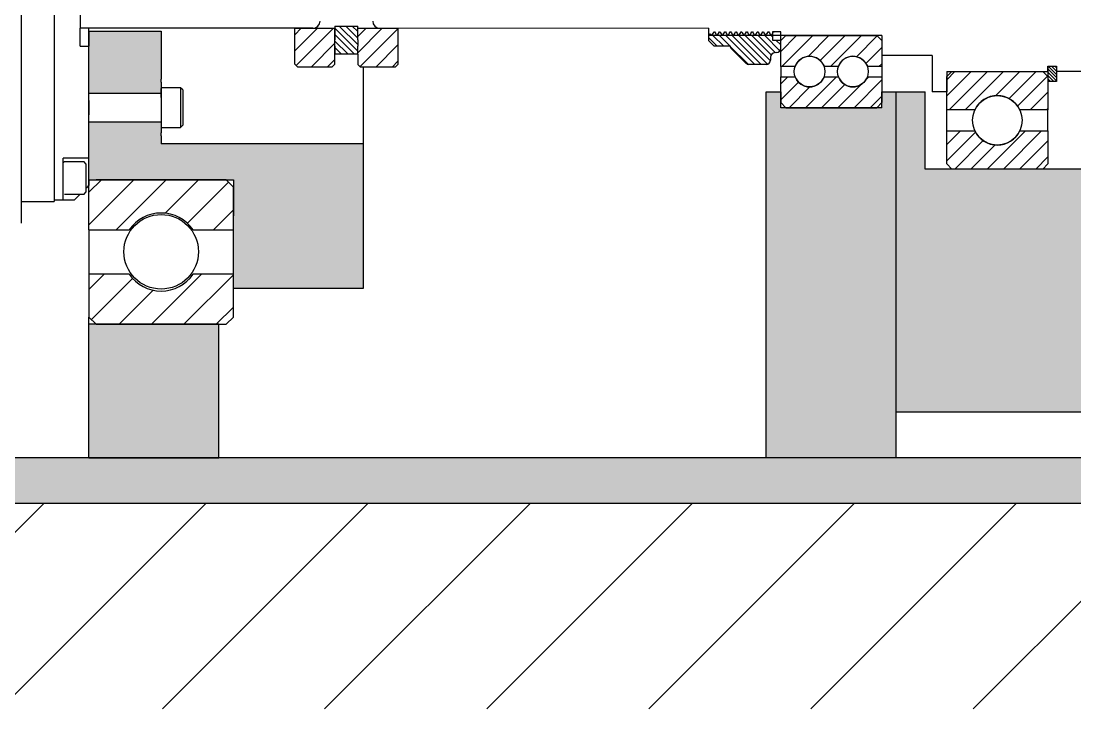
# Model space of a CAD drawing. Header units: inches. Extents: x 1.4 to 18.4, y 5.3 to 36.7.
# Drawn here: x 7.11 to 12.86, y 14.29 to 18.04 of the extents above; entities that cross this region are included whole.
import ezdxf

# ---------------------------------------------------------------- set-up
doc = ezdxf.new("R2010")
doc.units = ezdxf.units.IN
doc.header["$MEASUREMENT"] = 0
pattern_1 = [(45, (0, 12.63208), (-0.0883883, 0.0883883), [])]
pattern_2 = [(45, (-2e-15, -6.19245), (-0.04419417, 0.04419417), [])]

msp = doc.modelspace()

# ---------------------------------------------------------------- hatches: boundary and pattern name
at = {"true_color": 0x2776bb}
h = msp.add_hatch(color=152, dxfattribs=at)
h.dxf.hatch_style = 1
h.paths.add_polyline_path([(8.1918, 20.7997), (7.4831, 20.7997), (7.4831, 19.9331), (7.5221, 19.9331), (8.1918, 19.9335)])
h.paths.add_polyline_path([(8.9792, 19.343), (8.9792, 19.7367), (8.2705, 19.7367), (8.2705, 19.661), (8.2705, 19.343), (8.2705, 19.1855), (8.2705, 19.1461), (7.4831, 19.1461), (7.4831, 18.8308), (7.8768, 18.8308), (7.8768, 18.8862), (7.8768, 18.9063), (7.8768, 18.9493), (8.9792, 18.9493)])
h.paths.add_polyline_path([(7.8768, 18.5556), (7.8768, 18.5971), (7.8768, 18.6139), (7.8768, 18.6725), (7.4831, 18.6725), (7.4831, 18.5556), (7.4831, 18.4178), (7.4831, 18.3357), (7.8768, 18.3357)])
h.paths.add_polyline_path([(7.8768, 17.9881), (7.4831, 17.9881), (7.4831, 17.6513), (7.8768, 17.6513), (7.8768, 17.7066), (7.8768, 17.7099), (7.8768, 17.7267), (7.8768, 17.7682)])
h.paths.add_polyline_path([(11.8847, 17.658), (11.806, 17.658), (11.806, 17.5989), (11.806, 17.5713), (11.2548, 17.5713), (11.2548, 17.658), (11.176, 17.658), (11.176, 15.6619), (11.8847, 15.6619)])
h.paths.add_polyline_path([(13.1564, 17.2367), (12.0422, 17.2367), (12.0422, 17.658), (11.8847, 17.658), (11.8847, 15.9119), (13.1564, 15.9119)])
h.paths.add_polyline_path([(14.0781, 17.8025), (14.0781, 17.935), (13.9994, 17.935), (13.9994, 17.7743), (13.9994, 17.7244), (13.7814, 17.7244), (13.7814, 17.7034), (13.7814, 17.6619), (13.1564, 17.6619), (13.1564, 15.9119), (14.0781, 15.9119)])
h.paths.add_polyline_path([(14.9625, 17.6931), (14.9625, 17.8282), (14.0781, 17.8282), (14.0781, 16.5772), (14.0781, 15.9119), (14.7031, 15.9119), (14.7031, 16.9544), (14.9625, 16.9544)])
h.paths.add_polyline_path([(15.6124, 17.6057), (16.4487, 17.6057), (16.4487, 17.8025), (16.4487, 17.9469), (15.4587, 17.9469), (15.2478, 16.9544), (15.1578, 16.9544), (14.7031, 16.9544), (14.7031, 15.9119), (14.7031, 15.6619), (15.6124, 15.6619)])
h.paths.add_polyline_path([(15.6124, 20.4119), (14.7031, 20.4119), (14.7031, 19.3694), (15.1578, 19.3694), (15.2478, 19.3694), (15.4587, 18.3769), (16.4487, 18.3769), (16.4487, 18.5213), (16.4487, 18.7181), (15.6124, 18.7181)])
h.paths.add_polyline_path([(14.7031, 20.4119), (14.0781, 20.4119), (14.0781, 18.5213), (14.0781, 18.4956), (14.9625, 18.4956), (14.9625, 18.6306), (14.9625, 19.3694), (14.7031, 19.3694)])
h.paths.add_polyline_path([(14.0781, 20.4119), (13.1564, 20.4119), (13.1564, 18.6619), (13.7814, 18.6619), (13.7814, 18.5994), (13.9994, 18.5994), (13.9994, 18.3888), (14.0781, 18.3888)])
h.paths.add_polyline_path([(13.1564, 20.4119), (11.8847, 20.4119), (11.8847, 18.6658), (12.0422, 18.6658), (12.0422, 19.0871), (13.1564, 19.0871)])
h.paths.add_polyline_path([(11.8847, 20.4119), (11.176, 20.4119), (11.176, 18.6658), (11.2548, 18.6658), (11.2548, 18.7249), (11.2823, 18.7524), (11.2823, 18.7524), (11.2823, 18.7524), (11.7784, 18.7524), (11.806, 18.7249), (11.806, 18.6658), (11.8847, 18.6658)])
h.paths.add_polyline_path([(8.9792, 17.3745), (7.8768, 17.3745), (7.8768, 17.4175), (7.8768, 17.4343), (7.8768, 17.4376), (7.8768, 17.4929), (7.4831, 17.4929), (7.4831, 17.1776), (8.2705, 17.1776), (8.2705, 16.9808), (8.2705, 16.9051), (8.2705, 16.5871), (8.9792, 16.5871), (8.9792, 16.9808)])
h.paths.add_polyline_path([(8.1918, 16.3902), (7.5225, 16.3902), (7.4831, 16.3902), (7.4831, 15.6619), (8.1918, 15.6619)])
h.paths.add_polyline_path([(16.1124, 15.6619), (15.6124, 15.6619), (15.6124, 15.6619), (14.7031, 15.6619), (3.1124, 15.6619), (3.1124, 15.4119), (16.1124, 15.4119)])
h.paths.add_polyline_path([(4.5524, 16.0619), (3.8524, 16.0619), (3.8524, 16.8377), (3.8524, 17.239), (3.6024, 17.239), (3.6024, 17.0595), (3.6024, 15.6619), (4.5524, 15.6619)])
h.paths.add_polyline_path([(4.1024, 17.1893), (4.1024, 17.3768), (3.8524, 17.3768), (3.8524, 17.239), (3.8524, 16.8377), (3.8524, 16.7422), (4.1024, 16.7422), (4.1024, 16.9297)])
at = {"true_color": 0xed1f24}
h = msp.add_hatch(color=240, dxfattribs=at)
h.dxf.hatch_style = 1
h.paths.add_polyline_path([(16.4487, 18.5213), (16.4487, 18.7181), (15.6124, 18.7181), (15.6124, 20.4119), (14.0781, 20.4119), (13.1564, 20.4119), (13.1564, 18.6619), (13.7814, 18.6619), (13.7814, 18.5994), (13.9994, 18.5994), (13.9994, 18.5495, 0.414085), (13.9492, 18.5994), (13.9242, 18.5994, -0.999993), (13.8864, 18.5994), (13.856, 18.5994, -0.999993), (13.8182, 18.5994), (13.7814, 18.5994), (13.7814, 18.3719), (13.7814, 18.3494), (13.1564, 18.3494), (13.1564, 18.5162), (12.9595, 18.5162), (12.9595, 18.5556), (12.7587, 18.5556), (12.7587, 18.5261), (12.7115, 18.5261), (12.7115, 18.5556), (12.1603, 18.5556), (12.1603, 18.6658), (12.0815, 18.6658), (12.0815, 18.467), (11.806, 18.467), (11.806, 18.4621), (11.806, 18.3587), (11.2548, 18.3587), (11.2548, 18.3396), (11.2105, 18.3396), (11.2105, 18.3485), (11.2077, 18.3534), (11.2046, 18.3587), (11.2009, 18.3587), (11.196, 18.3503), (11.1929, 18.3449), (11.1898, 18.3396), (11.1861, 18.3396), (11.1812, 18.348), (11.1781, 18.3534), (11.175, 18.3587), (11.1713, 18.3587), (11.1665, 18.3503), (11.1634, 18.3449), (11.1603, 18.3396), (11.1566, 18.3396), (11.1517, 18.348), (11.1455, 18.3587), (11.1418, 18.3587), (11.1369, 18.3503), (11.1338, 18.3449), (11.1307, 18.3396), (11.1271, 18.3396), (11.1222, 18.348), (11.1191, 18.3534), (11.116, 18.3587), (11.1123, 18.3587), (11.1074, 18.3503), (11.1043, 18.3449), (11.1012, 18.3396), (11.0975, 18.3396), (11.0926, 18.348), (11.0896, 18.3534), (11.0865, 18.3587), (11.0828, 18.3587), (11.0779, 18.3503), (11.0748, 18.3449), (11.0717, 18.3396), (11.068, 18.3396), (11.0631, 18.348), (11.0569, 18.3587), (11.0532, 18.3587), (11.0484, 18.3503), (11.0453, 18.3449), (11.0422, 18.3396), (11.0385, 18.3396), (11.0336, 18.348), (11.0305, 18.3534), (11.0274, 18.3587), (11.0237, 18.3587), (11.0188, 18.3503), (11.0157, 18.3449), (11.0126, 18.3396), (11.0089, 18.3396), (11.0041, 18.348), (11.001, 18.3534), (10.9979, 18.3587), (10.9942, 18.3587), (10.9893, 18.3503), (10.9862, 18.3449), (10.9831, 18.3396), (10.9794, 18.3396), (10.9745, 18.348), (10.9683, 18.3587), (10.9647, 18.3587), (10.9598, 18.3503), (10.9567, 18.3449), (10.9536, 18.3396), (10.9499, 18.3396), (10.945, 18.348), (10.9419, 18.3534), (10.9388, 18.3587), (10.9351, 18.3587), (10.9302, 18.3503), (10.9272, 18.3449), (10.9241, 18.3396), (10.9204, 18.3396), (10.9155, 18.348), (10.9124, 18.3534), (10.9093, 18.3587), (10.9056, 18.3587), (10.9007, 18.3503), (10.8976, 18.3449), (10.8945, 18.3396), (10.8908, 18.3396), (10.886, 18.348), (10.8798, 18.3587), (10.8761, 18.3587), (10.8706, 18.3492), (10.8611, 18.3587), (10.8611, 18.3209), (9.0697, 18.3194, 0.414214), (9.0304, 18.28), (9.0304, 18.1619), (9.0304, 18.0438, 0.414214), (9.0697, 18.0044), (9.1682, 18.0029), (10.8611, 18.0044), (10.8611, 17.965), (10.8706, 17.9746), (10.8761, 17.965), (10.8798, 17.965), (10.8829, 17.9704), (10.886, 17.9758), (10.8908, 17.9842), (10.8945, 17.9842), (10.8976, 17.9789), (10.9007, 17.9735), (10.9056, 17.965), (10.9093, 17.965), (10.9124, 17.9704), (10.9155, 17.9758), (10.9204, 17.9842), (10.9241, 17.9842), (10.9272, 17.9789), (10.9302, 17.9735), (10.9351, 17.965), (10.9388, 17.965), (10.9419, 17.9704), (10.945, 17.9758), (10.9499, 17.9842), (10.9536, 17.9842), (10.9567, 17.9789), (10.9598, 17.9735), (10.9647, 17.965), (10.9683, 17.965), (10.9714, 17.9704), (10.9745, 17.9758), (10.9794, 17.9842), (10.9831, 17.9842), (10.9862, 17.9789), (10.9893, 17.9735), (10.9942, 17.965), (10.9979, 17.965), (11.001, 17.9704), (11.0041, 17.9758), (11.0089, 17.9842), (11.0126, 17.9842), (11.0157, 17.9789), (11.0188, 17.9735), (11.0237, 17.965), (11.0274, 17.965), (11.0305, 17.9704), (11.0336, 17.9758), (11.0385, 17.9842), (11.0422, 17.9842), (11.0453, 17.9789), (11.0484, 17.9735), (11.0532, 17.965), (11.0569, 17.965), (11.06, 17.9704), (11.0631, 17.9758), (11.068, 17.9842), (11.0717, 17.9842), (11.0748, 17.9789), (11.0779, 17.9735), (11.0828, 17.965), (11.0865, 17.965), (11.0896, 17.9704), (11.0926, 17.9758), (11.0975, 17.9842), (11.1012, 17.9842), (11.1043, 17.9789), (11.1074, 17.9735), (11.1123, 17.965), (11.116, 17.965), (11.1191, 17.9704), (11.1222, 17.9758), (11.1271, 17.9842), (11.1307, 17.9842), (11.1338, 17.9789), (11.1369, 17.9735), (11.1418, 17.965), (11.1455, 17.965), (11.1486, 17.9704), (11.1517, 17.9758), (11.1566, 17.9842), (11.1603, 17.9842), (11.1634, 17.9789), (11.1665, 17.9735), (11.1713, 17.965), (11.175, 17.965), (11.1781, 17.9704), (11.1812, 17.9758), (11.1861, 17.9842), (11.1898, 17.9842), (11.1929, 17.9789), (11.196, 17.9735), (11.2009, 17.965), (11.2046, 17.965), (11.2077, 17.9704), (11.2105, 17.9753), (11.2105, 17.9842), (11.2548, 17.9842), (11.2548, 17.965), (11.806, 17.965), (11.806, 17.8568), (12.0815, 17.8568), (12.0815, 17.658), (12.1603, 17.658), (12.1603, 17.7406), (12.1603, 17.7682), (12.7115, 17.7682), (12.7115, 17.7977), (12.7587, 17.7977), (12.7587, 17.7682), (12.9595, 17.7682), (12.9595, 17.8076), (13.1564, 17.8076), (13.1564, 17.9744), (13.7814, 17.9744), (13.9994, 17.9744), (13.9994, 17.9519), (13.9994, 17.935), (14.0781, 17.935), (14.0781, 17.8282), (14.9625, 17.8282), (14.9625, 17.6931), (14.9625, 16.9544), (15.1578, 16.9544), (15.2478, 16.9544), (15.4587, 17.9469), (16.4487, 17.9469), (16.4487, 18.1619)], flags=17)
h.paths.add_polyline_path([(14.9822, 18.4744), (14.9822, 18.5044), (14.9822, 19.2119), (15.261, 19.2119), (15.4385, 18.3769), (15.4385, 18.1619), (15.4385, 17.9469), (15.261, 17.1119), (14.9822, 17.1119), (14.9822, 17.8194), (14.9822, 17.8494), (14.3129, 17.8494), (14.3129, 18.0044), (14.3129, 18.1619), (14.3129, 18.3194), (14.3129, 18.4744)], flags=0)
h.paths.add_polyline_path([(16.4487, 18.5213), (16.4487, 18.7181), (15.6124, 18.7181), (15.6124, 20.4119), (14.0781, 20.4119), (13.1564, 20.4119), (13.1564, 18.6619), (13.7814, 18.6619), (13.7814, 18.5994), (13.9994, 18.5994), (13.9994, 18.5495, 0.414085), (13.9492, 18.5994), (13.9242, 18.5994, -0.999993), (13.8864, 18.5994), (13.856, 18.5994, -0.999993), (13.8182, 18.5994), (13.7814, 18.5994), (13.7814, 18.3494), (13.1564, 18.3494), (13.1564, 18.5162), (12.9595, 18.5162), (12.9595, 18.5556), (12.7587, 18.5556), (12.7587, 18.5261), (12.7115, 18.5261), (12.7115, 18.5556), (12.1603, 18.5556), (12.1603, 18.6658), (12.0815, 18.6658), (12.0815, 18.467), (11.806, 18.467), (11.806, 18.3587), (11.2548, 18.3587), (11.2548, 18.3396), (11.2105, 18.3396), (11.2105, 18.3485), (11.2077, 18.3534), (11.2046, 18.3587), (11.2009, 18.3587), (11.196, 18.3503), (11.1929, 18.3449), (11.1898, 18.3396), (11.1861, 18.3396), (11.1812, 18.348), (11.1781, 18.3534), (11.175, 18.3587), (11.1713, 18.3587), (11.1665, 18.3503), (11.1634, 18.3449), (11.1603, 18.3396), (11.1566, 18.3396), (11.1517, 18.348), (11.1486, 18.3534), (11.1455, 18.3587), (11.1418, 18.3587), (11.1369, 18.3503), (11.1338, 18.3449), (11.1307, 18.3396), (11.1271, 18.3396), (11.1222, 18.348), (11.1191, 18.3534), (11.116, 18.3587), (11.1123, 18.3587), (11.1074, 18.3503), (11.1043, 18.3449), (11.1012, 18.3396), (11.0975, 18.3396), (11.0926, 18.348), (11.0896, 18.3534), (11.0865, 18.3587), (11.0828, 18.3587), (11.0779, 18.3503), (11.0748, 18.3449), (11.0717, 18.3396), (11.068, 18.3396), (11.0631, 18.348), (11.06, 18.3534), (11.0569, 18.3587), (11.0532, 18.3587), (11.0484, 18.3503), (11.0453, 18.3449), (11.0422, 18.3396), (11.0385, 18.3396), (11.0336, 18.348), (11.0305, 18.3534), (11.0274, 18.3587), (11.0237, 18.3587), (11.0188, 18.3503), (11.0157, 18.3449), (11.0126, 18.3396), (11.0089, 18.3396), (11.0041, 18.348), (11.001, 18.3534), (10.9979, 18.3587), (10.9942, 18.3587), (10.9893, 18.3503), (10.9862, 18.3449), (10.9831, 18.3396), (10.9794, 18.3396), (10.9745, 18.348), (10.9714, 18.3534), (10.9683, 18.3587), (10.9647, 18.3587), (10.9598, 18.3503), (10.9567, 18.3449), (10.9536, 18.3396), (10.9499, 18.3396), (10.945, 18.348), (10.9419, 18.3534), (10.9388, 18.3587), (10.9351, 18.3587), (10.9302, 18.3503), (10.9272, 18.3449), (10.9241, 18.3396), (10.9204, 18.3396), (10.9155, 18.348), (10.9124, 18.3534), (10.9093, 18.3587), (10.9056, 18.3587), (10.9007, 18.3503), (10.8976, 18.3449), (10.8945, 18.3396), (10.8908, 18.3396), (10.886, 18.348), (10.8798, 18.3587), (10.8761, 18.3587), (10.8706, 18.3492), (10.8611, 18.3587), (10.8611, 18.3209), (9.0697, 18.3194, 0.414214), (9.0304, 18.28), (9.0304, 18.1619), (9.0304, 18.0438, 0.414214), (9.0697, 18.0044), (9.1682, 18.0029), (10.8611, 18.0044), (10.8611, 17.965), (10.8706, 17.9746), (10.8761, 17.965), (10.8798, 17.965), (10.8829, 17.9704), (10.886, 17.9758), (10.8908, 17.9842), (10.8945, 17.9842), (10.8976, 17.9789), (10.9007, 17.9735), (10.9056, 17.965), (10.9093, 17.965), (10.9124, 17.9704), (10.9155, 17.9758), (10.9204, 17.9842), (10.9241, 17.9842), (10.9272, 17.9789), (10.9302, 17.9735), (10.9351, 17.965), (10.9388, 17.965), (10.9419, 17.9704), (10.945, 17.9758), (10.9499, 17.9842), (10.9536, 17.9842), (10.9567, 17.9789), (10.9598, 17.9735), (10.9647, 17.965), (10.9683, 17.965), (10.9714, 17.9704), (10.9745, 17.9758), (10.9794, 17.9842), (10.9831, 17.9842), (10.9862, 17.9789), (10.9893, 17.9735), (10.9942, 17.965), (10.9979, 17.965), (11.001, 17.9704), (11.0041, 17.9758), (11.0089, 17.9842), (11.0126, 17.9842), (11.0157, 17.9789), (11.0188, 17.9735), (11.0237, 17.965), (11.0274, 17.965), (11.0305, 17.9704), (11.0336, 17.9758), (11.0385, 17.9842), (11.0422, 17.9842), (11.0453, 17.9789), (11.0484, 17.9735), (11.0532, 17.965), (11.0569, 17.965), (11.06, 17.9704), (11.0631, 17.9758), (11.068, 17.9842), (11.0717, 17.9842), (11.0748, 17.9789), (11.0779, 17.9735), (11.0828, 17.965), (11.0865, 17.965), (11.0896, 17.9704), (11.0926, 17.9758), (11.0975, 17.9842), (11.1012, 17.9842), (11.1043, 17.9789), (11.1074, 17.9735), (11.1123, 17.965), (11.116, 17.965), (11.1191, 17.9704), (11.1222, 17.9758), (11.1271, 17.9842), (11.1307, 17.9842), (11.1338, 17.9789), (11.1369, 17.9735), (11.1418, 17.965), (11.1455, 17.965), (11.1486, 17.9704), (11.1517, 17.9758), (11.1566, 17.9842), (11.1603, 17.9842), (11.1634, 17.9789), (11.1665, 17.9735), (11.1713, 17.965), (11.175, 17.965), (11.1781, 17.9704), (11.1812, 17.9758), (11.1861, 17.9842), (11.1898, 17.9842), (11.1929, 17.9789), (11.196, 17.9735), (11.2009, 17.965), (11.2046, 17.965), (11.2077, 17.9704), (11.2105, 17.9753), (11.2105, 17.9842), (11.2548, 17.9842), (11.2548, 17.965), (11.806, 17.965), (11.806, 17.8568), (12.0815, 17.8568), (12.0815, 17.658), (12.1603, 17.658), (12.1603, 17.7682), (12.7115, 17.7682), (12.7115, 17.7977), (12.7587, 17.7977), (12.7587, 17.7682), (12.9595, 17.7682), (12.9595, 17.8076), (13.1564, 17.8076), (13.1564, 17.9744), (13.9994, 17.9744), (13.9994, 17.9519), (13.9994, 17.935), (14.0781, 17.935), (14.0781, 17.8282), (14.9625, 17.8282), (14.9625, 17.6931), (14.9625, 16.9544), (15.1578, 16.9544), (15.2478, 16.9544), (15.4587, 17.9469), (16.4487, 17.9469), (16.4487, 18.1619)], flags=17)
h.paths.add_polyline_path([(14.9822, 18.4744), (14.9822, 18.1619), (14.9822, 17.8194), (14.9822, 17.1119), (15.261, 17.1119), (15.4385, 17.9469), (15.4385, 18.1619), (15.4385, 18.3769), (15.261, 19.2119), (14.9822, 19.2119), (14.9822, 18.5044)], flags=0)
h.paths.add_polyline_path([(14.9822, 18.4744), (14.3129, 18.4744), (14.3129, 18.3194), (14.3129, 18.1619), (14.9822, 18.1619)], flags=0)
h.paths.add_polyline_path([(14.9822, 18.1619), (14.3129, 18.1619), (14.3129, 18.0044), (14.3129, 17.8494), (14.9822, 17.8494)], flags=0)
h = msp.add_hatch()
h.set_pattern_fill('ANSI31', color=256, scale=0.1, angle=90)
h.paths.add_polyline_path([(12.7587, 18.6096), (12.7115, 18.6096), (12.7115, 18.5832), (12.7115, 18.5261), (12.7587, 18.5261)])
h.paths.add_polyline_path([(12.7587, 17.7977), (12.7115, 17.7977), (12.7115, 17.7142), (12.7587, 17.7142)])
h = msp.add_hatch()
h.set_pattern_fill('ANSI31', color=256, scale=0.5)
h.set_pattern_definition([(45, (0, -6.19245), (-0.04419417, 0.04419417), [])])
h.paths.add_polyline_path([(8.8242, 17.8094), (8.8095, 17.7947), (8.6199, 17.7947), (8.6052, 17.8094), (8.6052, 18.0044), (8.7036, 18.0044), (8.8242, 18.0044), (8.8242, 17.9415)])
h.paths.add_polyline_path([(9.1682, 17.8076), (9.1535, 17.7929), (8.9639, 17.7929), (8.9492, 17.8076), (8.9492, 17.8627), (8.9492, 17.8632), (8.9492, 17.9072), (8.9492, 17.9415), (8.9492, 18.0029), (9.1682, 18.0029)])
h = msp.add_hatch()
h.set_pattern_fill('ANSI31', color=256, scale=0.2, angle=90)
h.set_pattern_definition([(135, (0, -6.192452), (-0.01767767, -0.01767767), [])])
h.paths.add_polyline_path([(8.9492, 17.9072), (8.9492, 17.8627), (8.8242, 17.8632), (8.8242, 17.9072), (8.8242, 18.0044), (8.8242, 18.0166), (8.9492, 18.0166), (8.9492, 17.9415)])
h = msp.add_hatch()
h.set_pattern_fill('ANSI31', color=256, scale=0.2, angle=90)
h.paths.add_polyline_path([(11.2548, 17.8956, -0.393907), (11.2326, 17.8719), (11.2219, 17.8711, 0.394054), (11.1997, 17.8474), (11.1997, 17.8314, -0.415221), (11.1758, 17.8076), (11.0808, 17.8076, -0.19867), (11.064, 17.8146), (10.9862, 17.8925, -0.163004), (10.9794, 17.906), (10.8926, 17.906), (10.8611, 17.9375), (10.8611, 17.965), (11.2105, 17.965), (11.2105, 17.9399), (11.2548, 17.9399)])
at = {"linetype": 'Continuous', "lineweight": 18}
h = msp.add_hatch(dxfattribs=at)
h.set_pattern_fill('ANSI31', scale=0.5, style=0)
h.set_pattern_definition(pattern_2)
edge = h.paths.add_edge_path(flags=0)
edge.add_line((11.796, 17.8717), (11.806, 17.8617))
edge.add_line((11.806, 17.8617), (11.806, 17.7959))
edge.add_line((11.806, 17.7959), (11.7272, 17.7959))
edge.add_arc((11.6485, 17.7682), 0.0835, 19.37414, 160.62586)
edge.add_line((11.5697, 17.7959), (11.491, 17.7959))
edge.add_arc((11.4123, 17.7682), 0.0835, 19.37414, 160.62586)
edge.add_line((11.3335, 17.7959), (11.2548, 17.7959))
edge.add_line((11.2548, 17.7959), (11.2548, 17.9375))
edge.add_line((11.2548, 17.9375), (11.2823, 17.965))
edge.add_line((11.2823, 17.965), (11.7784, 17.965))
edge.add_line((11.7784, 17.965), (11.806, 17.9375))
edge.add_line((11.806, 17.9375), (11.806, 17.8717))
edge.add_line((11.806, 17.8717), (11.796, 17.8817))
edge.add_line((11.796, 17.8817), (11.796, 17.8717))
h = msp.add_hatch(dxfattribs=at)
h.set_pattern_fill('ANSI31', scale=0.5, style=0)
h.set_pattern_definition(pattern_2)
edge = h.paths.add_edge_path(flags=0)
edge.add_line((12.3134, 17.5596), (12.1603, 17.5596))
edge.add_line((12.1603, 17.5596), (12.1603, 17.7406))
edge.add_line((12.1603, 17.7406), (12.1878, 17.7682))
edge.add_line((12.1878, 17.7682), (12.6839, 17.7682))
edge.add_line((12.6839, 17.7682), (12.7115, 17.7406))
edge.add_line((12.7115, 17.7406), (12.7115, 17.5596))
edge.add_line((12.7115, 17.5596), (12.5584, 17.5596))
edge.add_arc((12.4359, 17.5024), 0.1351, 24.99719, 155.00281)
h = msp.add_hatch(dxfattribs=at)
h.set_pattern_fill('ANSI31', scale=0.5, style=0)
h.set_pattern_definition(pattern_2)
edge = h.paths.add_edge_path(flags=0)
edge.add_line((11.806, 17.7405), (11.806, 17.5989))
edge.add_line((11.806, 17.5989), (11.7784, 17.5713))
edge.add_line((11.7784, 17.5713), (11.2823, 17.5713))
edge.add_line((11.2823, 17.5713), (11.2548, 17.5989))
edge.add_line((11.2548, 17.5989), (11.2548, 17.7405))
edge.add_line((11.2548, 17.7405), (11.3335, 17.7405))
edge.add_arc((11.4123, 17.7682), 0.0835, 199.37414, 340.62586)
edge.add_line((11.491, 17.7405), (11.5697, 17.7405))
edge.add_arc((11.6485, 17.7682), 0.0835, 199.37414, 340.62586)
edge.add_line((11.7272, 17.7405), (11.806, 17.7405))
h = msp.add_hatch(dxfattribs=at)
h.set_pattern_fill('ANSI31', scale=0.5, style=0)
h.set_pattern_definition(pattern_2)
edge = h.paths.add_edge_path(flags=0)
edge.add_line((12.6839, 17.2367), (12.1878, 17.2367))
edge.add_line((12.1878, 17.2367), (12.1603, 17.2643))
edge.add_line((12.1603, 17.2643), (12.1603, 17.4453))
edge.add_line((12.1603, 17.4453), (12.3134, 17.4453))
edge.add_arc((12.4359, 17.5024), 0.1351, 204.99719, 335.00281)
edge.add_line((12.5584, 17.4453), (12.7115, 17.4453))
edge.add_line((12.7115, 17.4453), (12.7115, 17.2643))
edge.add_line((12.7115, 17.2643), (12.6839, 17.2367))
h = msp.add_hatch(dxfattribs=at)
h.set_pattern_fill('ANSI31', style=0)
h.set_pattern_definition(pattern_1)
edge = h.paths.add_edge_path(flags=0)
edge.add_spline(control_points=[(7.5225, 17.1776), (7.5094, 17.1645), (7.4962, 17.1514), (7.4831, 17.1383)], knot_values=[0.134682, 0.134682, 0.134682, 0.134682, 0.136103, 0.136103, 0.136103, 0.136103], weights=[1, 1, 1, 1], degree=3, periodic=0)
edge.add_line((7.4831, 17.1383), (7.4831, 16.9051))
edge.add_line((7.4831, 16.9051), (7.7018, 16.9051))
edge.add_spline(control_points=[(7.7018, 16.9051), (7.7154, 16.9247), (7.7325, 16.9422), (7.7518, 16.9562), (7.7711, 16.9702), (7.793, 16.981), (7.8159, 16.9878), (7.8387, 16.9947), (7.863, 16.9976), (7.8868, 16.9965), (7.9106, 16.9954), (7.9345, 16.9902), (7.9566, 16.9812), (7.9787, 16.9723), (7.9995, 16.9595), (8.0174, 16.9437), (8.0303, 16.9323), (8.042, 16.9193), (8.0518, 16.9051)], knot_values=[0, 0, 0, 0, 0.001815, 0.001815, 0.001815, 0.00363, 0.00363, 0.00363, 0.005445, 0.005445, 0.005445, 0.00726, 0.00726, 0.00726, 0.009075, 0.009075, 0.009075, 0.01038, 0.01038, 0.01038, 0.01038], weights=[1, 1, 1, 1, 1, 1, 1, 1, 1, 1, 1, 1, 1, 1, 1, 1, 1, 1, 1], degree=3, periodic=0)
edge.add_line((8.0518, 16.9051), (8.2705, 16.9051))
edge.add_line((8.2705, 16.9051), (8.2705, 17.1383))
edge.add_spline(control_points=[(8.2705, 17.1383), (8.2574, 17.1514), (8.2443, 17.1645), (8.2312, 17.1776)], knot_values=[0.062406, 0.062406, 0.062406, 0.062406, 0.06382, 0.06382, 0.06382, 0.06382], weights=[1, 1, 1, 1], degree=3, periodic=0)
edge.add_line((8.2312, 17.1776), (7.5225, 17.1776))
h = msp.add_hatch(dxfattribs=at)
h.set_pattern_fill('ANSI31', style=0)
h.set_pattern_definition(pattern_1)
edge = h.paths.add_edge_path(flags=0)
edge.add_line((7.4831, 16.6628), (7.4831, 16.4296))
edge.add_spline(control_points=[(7.4831, 16.4296), (7.4962, 16.4165), (7.5094, 16.4034), (7.5225, 16.3902)], knot_values=[0.234431, 0.234431, 0.234431, 0.234431, 0.235858, 0.235858, 0.235858, 0.235858], weights=[1, 1, 1, 1], degree=3, periodic=0)
edge.add_line((7.5225, 16.3902), (8.2312, 16.3902))
edge.add_spline(control_points=[(8.2312, 16.3902), (8.2443, 16.4034), (8.2574, 16.4165), (8.2705, 16.4296)], knot_values=[0.108004, 0.108004, 0.108004, 0.108004, 0.109418, 0.109418, 0.109418, 0.109418], weights=[1, 1, 1, 1], degree=3, periodic=0)
edge.add_line((8.2705, 16.4296), (8.2705, 16.6628))
edge.add_line((8.2705, 16.6628), (8.0518, 16.6628))
edge.add_spline(control_points=[(8.0518, 16.6628), (8.0382, 16.6432), (8.0211, 16.6257), (8.0019, 16.6117), (7.9826, 16.5977), (7.9606, 16.5869), (7.9378, 16.58), (7.915, 16.5732), (7.8907, 16.5702), (7.8669, 16.5714), (7.8431, 16.5725), (7.8191, 16.5777), (7.7971, 16.5866), (7.775, 16.5956), (7.7541, 16.6084), (7.7363, 16.6242), (7.7233, 16.6356), (7.7117, 16.6486), (7.7018, 16.6628)], knot_values=[0, 0, 0, 0, 0.001815, 0.001815, 0.001815, 0.00363, 0.00363, 0.00363, 0.005445, 0.005445, 0.005445, 0.00726, 0.00726, 0.00726, 0.009075, 0.009075, 0.009075, 0.01038, 0.01038, 0.01038, 0.01038], weights=[1, 1, 1, 1, 1, 1, 1, 1, 1, 1, 1, 1, 1, 1, 1, 1, 1, 1, 1], degree=3, periodic=0)
edge.add_line((7.7018, 16.6628), (7.4831, 16.6628))

# ---------------------------------------------------------------- linework, layer by layer
for p, q in [((7.113, 19.2643), (7.113, 17.0595)), ((7.4831, 17.1776), (7.4831, 18.0044)), ((8.9492, 17.8627), (8.8242, 17.8632)), ((7.9831, 17.6804), (7.9831, 17.4638))]:
    msp.add_line(p, q)
at = {"color": 7, "linetype": 'Continuous', "lineweight": 25}
for p, q in [((7.2941, 19.2643), (7.2941, 18.0044)), ((7.4359, 18.4178), (7.4359, 18.0044)), ((7.2941, 18.0044), (7.2941, 17.6111)), ((7.2941, 18.0044), (7.2941, 17.0595)), ((8.7036, 18.0044), (7.4359, 18.0044)), ((7.4359, 17.906), (7.4359, 18.0044)), ((7.4831, 17.9881), (7.4831, 17.906)), ((7.4831, 17.9881), (7.8768, 17.9881)), ((7.8768, 17.9881), (7.8768, 17.7682)), ((8.6052, 18.0044), (8.8242, 18.0044)), ((8.6052, 17.8094), (8.6052, 18.0044)), ((8.8242, 18.0166), (8.9492, 18.0166)), ((8.8242, 18.0166), (8.8242, 17.9415)), ((8.8242, 17.8094), (8.8242, 18.0044)), ((8.9492, 17.9415), (8.9492, 18.0166)), ((9.1682, 18.0029), (8.9492, 18.0029)), ((10.8611, 18.0044), (9.1682, 18.0029)), ((9.1682, 18.0029), (9.1682, 17.8076)), ((10.8611, 18.0044), (10.8611, 17.965)), ((10.8611, 18.0044), (10.8611, 17.965)), ((8.9492, 17.9415), (8.9492, 17.9072)), ((10.8706, 17.9746), (10.8611, 17.965)), ((11.806, 17.965), (10.8611, 17.965)), ((10.8611, 17.965), (10.8611, 17.9375)), ((10.8926, 17.906), (10.8611, 17.9375)), ((10.8908, 17.9842), (10.8945, 17.9842)), ((10.9204, 17.9842), (10.9241, 17.9842)), ((10.9499, 17.9842), (10.9536, 17.9842)), ((10.9794, 17.9842), (10.9831, 17.9842)), ((11.0089, 17.9842), (11.0126, 17.9842)), ((11.0385, 17.9842), (11.0422, 17.9842)), ((11.068, 17.9842), (11.0717, 17.9842)), ((11.0975, 17.9842), (11.1012, 17.9842)), ((11.1271, 17.9842), (11.1307, 17.9842)), ((11.1566, 17.9842), (11.1603, 17.9842)), ((11.1861, 17.9842), (11.1898, 17.9842)), ((11.2083, 17.965), (11.2105, 17.965)), ((11.2083, 17.965), (11.2105, 17.965)), ((11.2548, 17.9842), (11.2105, 17.9842)), ((11.2105, 17.9842), (11.2105, 17.9399)), ((11.2105, 17.965), (11.2105, 17.9399)), ((11.2105, 17.9399), (11.2548, 17.9399)), ((11.2156, 17.9842), (11.2193, 17.9842)), ((11.2548, 17.9399), (11.2548, 17.9842)), ((11.2548, 17.9375), (11.2823, 17.965)), ((11.2548, 17.9375), (11.2823, 17.965)), ((11.2548, 17.8956), (11.2548, 17.9399)), ((11.2548, 17.8956), (11.2548, 17.9399)), ((11.2548, 17.7959), (11.2548, 17.9375)), ((11.2548, 17.7959), (11.2548, 17.9375)), ((11.2823, 17.965), (11.7784, 17.965)), ((11.7784, 17.965), (11.806, 17.9375)), ((11.806, 17.965), (11.806, 17.8568)), ((7.4359, 17.906), (7.4831, 17.906)), ((7.4831, 17.6112), (7.4831, 17.906)), ((8.8242, 17.9072), (8.8242, 17.8632)), ((8.9492, 17.8632), (8.9492, 17.9072)), ((10.9794, 17.906), (10.8926, 17.906)), ((11.0641, 17.8145), (10.9862, 17.8925)), ((11.2326, 17.8719), (11.2218, 17.8711)), ((8.9492, 17.8632), (8.9492, 17.8627)), ((8.9492, 17.8627), (8.9492, 17.8076)), ((11.1997, 17.8474), (11.1997, 17.8314)), ((11.806, 17.8617), (11.806, 17.7959)), ((12.0815, 17.8568), (11.806, 17.8568)), ((12.0815, 17.8568), (12.0815, 17.658)), ((7.4831, 17.6513), (7.4831, 17.7682)), ((7.8768, 17.7682), (7.8768, 17.7267)), ((8.6052, 17.8094), (8.6199, 17.7947)), ((8.6199, 17.7947), (8.8095, 17.7947)), ((8.8095, 17.7947), (8.8242, 17.8094)), ((8.9639, 17.7929), (8.9492, 17.8076)), ((9.1535, 17.7929), (8.9639, 17.7929)), ((8.9792, 17.3745), (8.9792, 17.7929)), ((9.1682, 17.8076), (9.1535, 17.7929)), ((11.1758, 17.8076), (11.0809, 17.8076)), ((11.2548, 17.7959), (11.2548, 17.7405)), ((11.3335, 17.7959), (11.2548, 17.7959)), ((11.2548, 17.7959), (11.2548, 17.7405)), ((11.2548, 17.7959), (11.2548, 17.7405)), ((11.5697, 17.7959), (11.491, 17.7959)), ((11.806, 17.7959), (11.7272, 17.7959)), ((11.806, 17.7959), (11.806, 17.7405)), ((12.1603, 17.7682), (12.1603, 17.658)), ((12.1603, 17.7682), (12.7115, 17.7682)), ((12.1603, 17.7406), (12.1878, 17.7682)), ((12.1878, 17.7682), (12.6839, 17.7682)), ((12.6839, 17.7682), (12.7115, 17.7406)), ((12.7115, 17.7682), (12.7115, 17.7977)), ((12.7115, 17.7977), (12.7587, 17.7977)), ((12.7115, 17.7977), (12.7115, 17.7142)), ((12.7587, 17.7977), (12.7587, 17.7142)), ((12.9595, 17.7682), (12.7587, 17.7682)), ((7.8768, 17.7099), (7.8768, 17.7267)), ((7.8768, 17.7099), (7.8768, 17.7066)), ((7.8768, 17.7066), (7.8768, 17.4376)), ((11.2548, 17.7405), (11.3335, 17.7405)), ((11.2548, 17.5989), (11.2548, 17.7405)), ((11.491, 17.7405), (11.5697, 17.7405)), ((11.7272, 17.7405), (11.806, 17.7405)), ((11.806, 17.7405), (11.806, 17.5989)), ((12.1603, 17.5596), (12.1603, 17.7406)), ((12.7115, 17.7406), (12.7115, 17.5596)), ((12.7587, 17.7142), (12.7115, 17.7142)), ((7.4831, 17.6513), (7.8768, 17.6513)), ((7.9831, 17.6804), (7.8768, 17.6804)), ((7.8768, 17.6275), (7.8768, 17.6761)), ((7.9949, 17.6686), (7.9831, 17.6804)), ((7.9949, 17.6686), (7.9949, 17.6638)), ((7.9949, 17.6638), (7.9949, 17.4756)), ((11.176, 17.658), (11.2548, 17.658)), ((11.176, 15.6619), (11.176, 17.658)), ((11.2548, 17.5713), (11.2548, 17.658)), ((11.2548, 17.658), (11.2548, 17.5989)), ((11.806, 17.5713), (11.806, 17.658)), ((11.806, 17.658), (12.0422, 17.658)), ((11.806, 17.658), (11.806, 17.5989)), ((11.8847, 15.6619), (11.8847, 17.658)), ((12.0422, 17.2367), (12.0422, 17.658)), ((12.1603, 17.658), (12.0815, 17.658)), ((7.4831, 17.6112), (7.4831, 17.533)), ((11.2823, 17.5713), (11.2548, 17.5989)), ((11.806, 17.5989), (11.7784, 17.5713)), ((7.2941, 17.5331), (7.2941, 17.0674)), ((7.4831, 17.2957), (7.4831, 17.533)), ((11.806, 17.5713), (11.2548, 17.5713)), ((11.2823, 17.5713), (11.7784, 17.5713)), ((11.7784, 17.5713), (11.2823, 17.5713)), ((11.2823, 17.5713), (11.7784, 17.5713)), ((12.1603, 17.4453), (12.1603, 17.5596)), ((12.3134, 17.5596), (12.1603, 17.5596)), ((12.7115, 17.5596), (12.5584, 17.5596)), ((12.7115, 17.4453), (12.7115, 17.5596)), ((7.8768, 17.4929), (7.4831, 17.4929)), ((7.4831, 16.9051), (7.4831, 17.4929)), ((7.9831, 17.4638), (7.9949, 17.4756)), ((7.8768, 17.4638), (7.9831, 17.4638)), ((7.8768, 17.4376), (7.8768, 17.4343)), ((7.8768, 17.4175), (7.8768, 17.4343)), ((7.8768, 17.4175), (7.8768, 17.3745)), ((12.1603, 17.4453), (12.3134, 17.4453)), ((12.1603, 17.2643), (12.1603, 17.4453)), ((12.5584, 17.4453), (12.7115, 17.4453)), ((12.7115, 17.4453), (12.7115, 17.2643)), ((8.9792, 17.3745), (7.8768, 17.3745)), ((8.9792, 16.9808), (8.9792, 17.3745)), ((7.4831, 17.2957), (7.343, 17.2957)), ((7.343, 17.0674), (7.343, 17.2957)), ((7.3492, 17.2774), (7.343, 17.2702)), ((7.3492, 17.2774), (7.4555, 17.2774)), ((7.468, 17.2628), (7.4555, 17.2774)), ((7.468, 17.1123), (7.468, 17.2628)), ((12.1878, 17.2367), (12.1603, 17.2643)), ((12.7115, 17.2643), (12.6839, 17.2367)), ((13.1564, 17.2367), (12.0422, 17.2367)), ((12.6839, 17.2367), (12.1878, 17.2367)), ((7.4831, 17.1776), (8.2705, 17.1776)), ((7.4831, 17.1776), (7.4831, 17.1484)), ((8.2312, 17.1776), (7.5225, 17.1776)), ((8.2705, 17.1383), (8.2312, 17.1776)), ((8.2705, 17.1776), (8.2705, 16.9808)), ((8.2705, 16.9051), (8.2705, 17.1383)), ((7.343, 17.0674), (7.2941, 17.0674)), ((7.343, 17.0693), (7.4044, 17.0693)), ((7.4555, 17.0978), (7.3492, 17.0978)), ((7.4327, 17.0978), (7.4044, 17.0693)), ((7.4555, 17.0978), (7.468, 17.1123)), ((7.113, 17.0595), (7.2941, 17.0595)), ((7.113, 17.0595), (7.113, 16.9414)), ((8.2705, 16.5871), (8.2705, 16.9808)), ((8.9792, 16.5871), (8.9792, 16.9808)), ((7.4831, 16.9051), (7.7018, 16.9051)), ((7.4831, 16.9051), (7.4831, 16.6628)), ((8.0518, 16.9051), (8.2705, 16.9051)), ((7.7018, 16.6628), (7.4831, 16.6628)), ((7.4831, 16.6628), (7.4831, 16.4296)), ((8.2705, 16.6628), (8.0518, 16.6628)), ((8.2705, 16.4296), (8.2705, 16.6628)), ((8.2705, 16.5871), (8.9792, 16.5871)), ((7.4831, 16.3902), (7.4831, 16.4296)), ((7.4831, 16.4296), (7.5225, 16.3902)), ((8.1918, 16.3902), (7.4831, 16.3902)), ((7.4831, 15.6619), (7.4831, 16.3902)), ((7.5225, 16.3902), (8.2312, 16.3902)), ((8.1918, 15.6619), (8.1918, 16.3902)), ((8.2312, 16.3902), (8.2705, 16.4296)), ((11.8847, 15.9119), (14.7031, 15.9119)), ((16.1124, 15.6619), (3.1124, 15.6619)), ((7.4831, 15.6619), (8.1918, 15.6619)), ((11.8847, 15.6619), (11.176, 15.6619)), ((16.1124, 15.4119), (3.1124, 15.4119))]:
    msp.add_line(p, q, dxfattribs=at)
at = {"linetype": 'Continuous'}
for p, q in [((6.1164, 14.2919), (7.2363, 15.4119)), ((7.0003, 14.2919), (8.1202, 15.4119)), ((7.8841, 14.2919), (9.0041, 15.4119)), ((8.768, 14.2919), (9.888, 15.4119)), ((9.6519, 14.2919), (10.7719, 15.4119)), ((10.5358, 14.2919), (11.6558, 15.4119)), ((11.4197, 14.2919), (12.5396, 15.4119)), ((12.3036, 14.2919), (13.4235, 15.4119))]:
    msp.add_line(p, q, dxfattribs=at)
at = {"color": 7, "linetype": 'Continuous', "lineweight": 25, "flags": 128}
for points in [[(10.8706, 17.9746), (10.8712, 17.9735), (10.8761, 17.965)], [(10.8798, 17.965), (10.8829, 17.9704), (10.886, 17.9758), (10.8908, 17.9842)], [(10.8945, 17.9842), (10.8976, 17.9789), (10.9007, 17.9735), (10.9056, 17.965)], [(10.9093, 17.965), (10.9124, 17.9704), (10.9155, 17.9758), (10.9204, 17.9842)], [(10.9241, 17.9842), (10.9272, 17.9789), (10.9302, 17.9735), (10.9351, 17.965)], [(10.9388, 17.965), (10.9419, 17.9704), (10.945, 17.9758), (10.9499, 17.9842)], [(10.9536, 17.9842), (10.9567, 17.9789), (10.9598, 17.9735), (10.9647, 17.965)], [(10.9683, 17.965), (10.9714, 17.9704), (10.9745, 17.9758), (10.9794, 17.9842)], [(10.9683, 17.965), (10.9714, 17.9704), (10.9745, 17.9758), (10.9794, 17.9842)], [(10.9831, 17.9842), (10.9862, 17.9789), (10.9893, 17.9735), (10.9942, 17.965)], [(10.9979, 17.965), (11.001, 17.9704), (11.0041, 17.9758), (11.0089, 17.9842)], [(11.0126, 17.9842), (11.0157, 17.9789), (11.0188, 17.9735), (11.0237, 17.965)], [(11.0274, 17.965), (11.0305, 17.9704), (11.0336, 17.9758), (11.0385, 17.9842)], [(11.0422, 17.9842), (11.0453, 17.9789), (11.0484, 17.9735), (11.0532, 17.965)], [(11.0569, 17.965), (11.06, 17.9704), (11.0631, 17.9758), (11.068, 17.9842)], [(11.0569, 17.965), (11.06, 17.9704), (11.0631, 17.9758), (11.068, 17.9842)], [(11.0717, 17.9842), (11.0748, 17.9789), (11.0779, 17.9735), (11.0828, 17.965)], [(11.0865, 17.965), (11.0896, 17.9704), (11.0926, 17.9758), (11.0975, 17.9842)], [(11.1012, 17.9842), (11.1043, 17.9789), (11.1074, 17.9735), (11.1123, 17.965)], [(11.116, 17.965), (11.1191, 17.9704), (11.1222, 17.9758), (11.1271, 17.9842)], [(11.1307, 17.9842), (11.1338, 17.9789), (11.1369, 17.9735), (11.1418, 17.965)], [(11.1455, 17.965), (11.1486, 17.9704), (11.1517, 17.9758), (11.1566, 17.9842)], [(11.1455, 17.965), (11.1486, 17.9704), (11.1517, 17.9758), (11.1566, 17.9842)], [(11.1603, 17.9842), (11.1634, 17.9789), (11.1665, 17.9735), (11.1713, 17.965)], [(11.175, 17.965), (11.1781, 17.9704), (11.1812, 17.9758), (11.1861, 17.9842)], [(11.1898, 17.9842), (11.1929, 17.9789), (11.196, 17.9735), (11.2009, 17.965)], [(11.2046, 17.965), (11.2077, 17.9704), (11.2108, 17.9758)], [(7.4831, 17.1484), (7.4689, 17.1341), (7.468, 17.1332)]]:
    msp.add_lwpolyline(points, dxfattribs=at)
at = {"color": 7, "linetype": 'Continuous', "lineweight": 25}
for centre, radius in [((11.4123, 17.7682), 0.0835), ((11.6485, 17.7682), 0.0835), ((12.4359, 17.5024), 0.1351), ((7.8768, 16.7854), 0.2034)]:
    msp.add_circle(centre, radius, dxfattribs=at)
for centre, radius, start, end in [((8.7036, 18.0438), 0.0394, 270, 360), ((9.0697, 18.0438), 0.0394, 180, 270), ((11.003, 17.9093), 0.0238, 180, 225), ((11.2235, 17.8474), 0.0238, 94, 180), ((11.231, 17.8956), 0.0238, 274, 0), ((11.0809, 17.8314), 0.0238, 225, 270), ((11.1758, 17.8314), 0.0238, 270, 0), ((11.4123, 17.7682), 0.0835, 19.37414, 160.62586), ((11.6485, 17.7682), 0.0835, 19.37414, 160.62586), ((11.4123, 17.7682), 0.0835, 199.37414, 340.62586), ((11.6485, 17.7682), 0.0835, 199.37414, 340.62586), ((12.4359, 17.5024), 0.1351, 24.99719, 155.00281), ((12.4359, 17.5024), 0.1351, 204.99719, 335.00281), ((7.8768, 16.7839), 0.2128, 34.69517, 145.30483), ((7.8768, 16.7839), 0.2128, 214.69512, 325.30488)]:
    msp.add_arc(centre, radius, start, end, dxfattribs=at)

doc.saveas('drawing.dxf')
